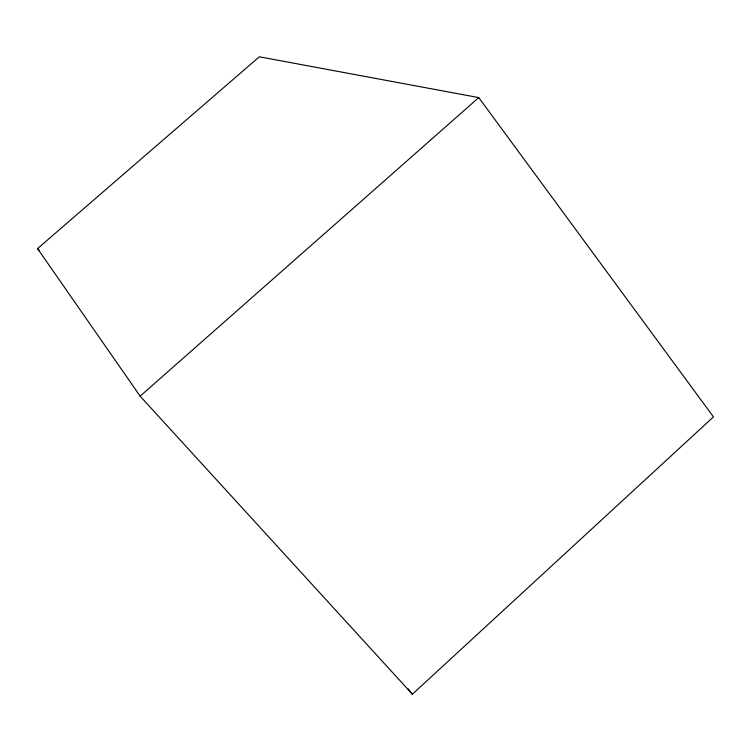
<?xml version="1.0" encoding="UTF-8"?>
<svg xmlns="http://www.w3.org/2000/svg" width="751" height="751" viewBox="0 0 751 751"><rect width="100%" height="100%" fill="white"/><g stroke="black" fill="none" stroke-linecap="round" stroke-linejoin="round"><path stroke-width="1.13" d="M412.383 694.206L713.45 416.889L478.762 97.592L259.32 56.794L37.55 248.59L140.146 396.171L412.383 694.206L408.046 688.686M140.146 396.171L478.762 97.592M37.55 248.59L39.118 250.327"/></g></svg>
